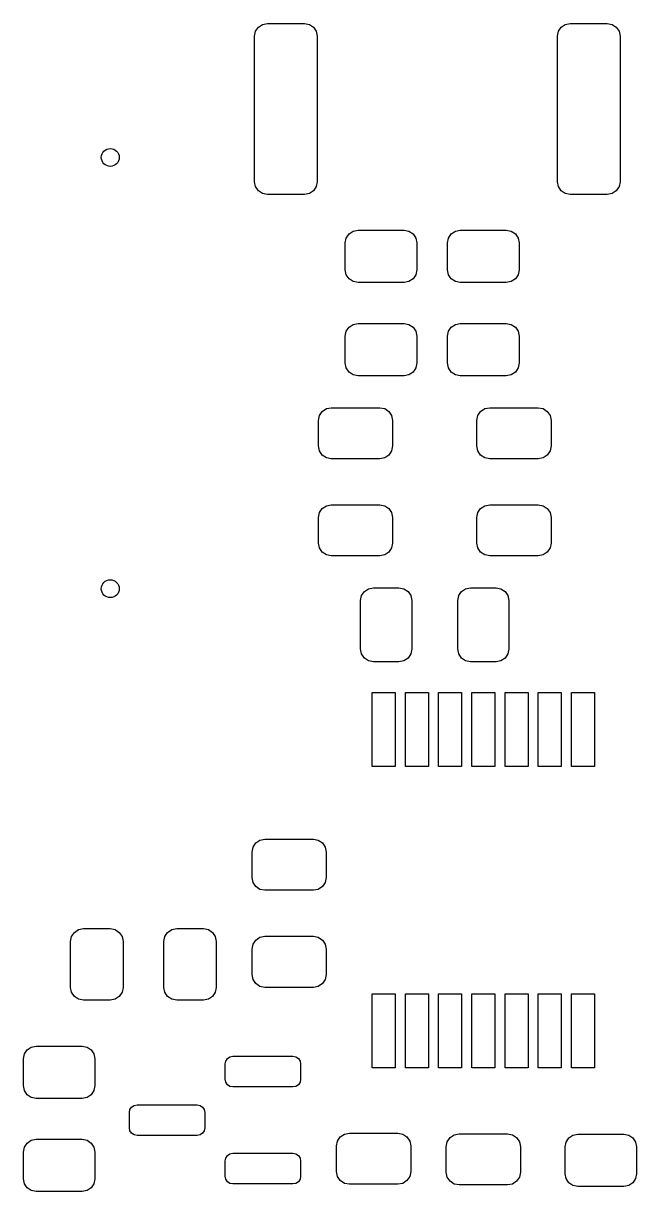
# Model space of a CAD drawing. Header units: inches. Extents: x 0.38 to 5.32, y 0.14 to 3.22.
# Drawn here: x 2.984 to 3.456, y 2.32 to 3.221 of the extents above; entities that cross this region are included whole.
import ezdxf

# ---------------------------------------------------------------- set-up
doc = ezdxf.new("R2010")
doc.units = ezdxf.units.IN
doc.header["$MEASUREMENT"] = 0
doc.layers.add('BLACK', color=250, linetype='CONTINUOUS')

msp = doc.modelspace()

# ---------------------------------------------------------------- linework, layer by layer
at = {"layer": 'BLACK', "linetype": 'CONTINUOUS'}
for p, q in [((3.1626, 3.21444), (3.16473, 3.21763)), ((3.16473, 3.21763), (3.16793, 3.21976)), ((3.16793, 3.21976), (3.17169, 3.22051)), ((3.17169, 3.22051), (3.20024, 3.22051)), ((3.20024, 3.22051), (3.204, 3.21976)), ((3.204, 3.21976), (3.2072, 3.21763)), ((3.2072, 3.21763), (3.20933, 3.21444)), ((3.39587, 3.21444), (3.398, 3.21763)), ((3.398, 3.21763), (3.40119, 3.21976)), ((3.40119, 3.21976), (3.40496, 3.22051)), ((3.40496, 3.22051), (3.4335, 3.22051)), ((3.4335, 3.22051), (3.43727, 3.21976)), ((3.43727, 3.21976), (3.44046, 3.21763)), ((3.44046, 3.21763), (3.4426, 3.21444)), ((3.16185, 3.21067), (3.1626, 3.21444)), ((3.16185, 3.09846), (3.16185, 3.21067)), ((3.20933, 3.21444), (3.21008, 3.21067)), ((3.21008, 3.21067), (3.21008, 3.09846)), ((3.39512, 3.21067), (3.39587, 3.21444)), ((3.39512, 3.09846), (3.39512, 3.21067)), ((3.4426, 3.21444), (3.44335, 3.21067)), ((3.44335, 3.21067), (3.44335, 3.09846)), ((3.1626, 3.0947), (3.16185, 3.09846)), ((3.21008, 3.09846), (3.20933, 3.0947)), ((3.39587, 3.0947), (3.39512, 3.09846)), ((3.44335, 3.09846), (3.4426, 3.0947)), ((3.16473, 3.0915), (3.1626, 3.0947)), ((3.16793, 3.08937), (3.16473, 3.0915)), ((3.17169, 3.08862), (3.16793, 3.08937)), ((3.204, 3.08937), (3.20024, 3.08862)), ((3.2072, 3.0915), (3.204, 3.08937)), ((3.20933, 3.0947), (3.2072, 3.0915)), ((3.398, 3.0915), (3.39587, 3.0947)), ((3.40119, 3.08937), (3.398, 3.0915)), ((3.40496, 3.08862), (3.40119, 3.08937)), ((3.43727, 3.08937), (3.4335, 3.08862)), ((3.44046, 3.0915), (3.43727, 3.08937)), ((3.4426, 3.0947), (3.44046, 3.0915)), ((3.20024, 3.08862), (3.17169, 3.08862)), ((3.4335, 3.08862), (3.40496, 3.08862)), ((3.23173, 3.05122), (3.23248, 3.05499)), ((3.23248, 3.05499), (3.23462, 3.05818)), ((3.23462, 3.05818), (3.23781, 3.06031)), ((3.23781, 3.06031), (3.24157, 3.06106)), ((3.24157, 3.06106), (3.27701, 3.06106)), ((3.27701, 3.06106), (3.28077, 3.06031)), ((3.28077, 3.06031), (3.28397, 3.05818)), ((3.28397, 3.05818), (3.2861, 3.05499)), ((3.2861, 3.05499), (3.28685, 3.05122)), ((3.31047, 3.05122), (3.31122, 3.05499)), ((3.31122, 3.05499), (3.31336, 3.05818)), ((3.31336, 3.05818), (3.31655, 3.06031)), ((3.31655, 3.06031), (3.32031, 3.06106)), ((3.32031, 3.06106), (3.35575, 3.06106)), ((3.35575, 3.06106), (3.35951, 3.06031)), ((3.35951, 3.06031), (3.36271, 3.05818)), ((3.36271, 3.05818), (3.36484, 3.05499)), ((3.36484, 3.05499), (3.36559, 3.05122)), ((3.23173, 3.03055), (3.23173, 3.05122)), ((3.28685, 3.05122), (3.28685, 3.03055)), ((3.31047, 3.03055), (3.31047, 3.05122)), ((3.36559, 3.05122), (3.36559, 3.03055)), ((3.23248, 3.02678), (3.23173, 3.03055)), ((3.23462, 3.02359), (3.23248, 3.02678)), ((3.2861, 3.02678), (3.28397, 3.02359)), ((3.28685, 3.03055), (3.2861, 3.02678)), ((3.31122, 3.02678), (3.31047, 3.03055)), ((3.31336, 3.02359), (3.31122, 3.02678)), ((3.36484, 3.02678), (3.36271, 3.02359)), ((3.36559, 3.03055), (3.36484, 3.02678)), ((3.23781, 3.02146), (3.23462, 3.02359)), ((3.24157, 3.02071), (3.23781, 3.02146)), ((3.27701, 3.02071), (3.24157, 3.02071)), ((3.28077, 3.02146), (3.27701, 3.02071)), ((3.28397, 3.02359), (3.28077, 3.02146)), ((3.31655, 3.02146), (3.31336, 3.02359)), ((3.32031, 3.02071), (3.31655, 3.02146)), ((3.35575, 3.02071), (3.32031, 3.02071)), ((3.35951, 3.02146), (3.35575, 3.02071)), ((3.36271, 3.02359), (3.35951, 3.02146)), ((3.23173, 2.97937), (3.23248, 2.98314)), ((3.23248, 2.98314), (3.23462, 2.98633)), ((3.23462, 2.98633), (3.23781, 2.98846)), ((3.23781, 2.98846), (3.24157, 2.98921)), ((3.24157, 2.98921), (3.27701, 2.98921)), ((3.27701, 2.98921), (3.28077, 2.98846)), ((3.28077, 2.98846), (3.28397, 2.98633)), ((3.28397, 2.98633), (3.2861, 2.98314)), ((3.2861, 2.98314), (3.28685, 2.97937)), ((3.31047, 2.97937), (3.31122, 2.98314)), ((3.31122, 2.98314), (3.31336, 2.98633)), ((3.31336, 2.98633), (3.31655, 2.98846)), ((3.31655, 2.98846), (3.32031, 2.98921)), ((3.32031, 2.98921), (3.35575, 2.98921)), ((3.35575, 2.98921), (3.35951, 2.98846)), ((3.35951, 2.98846), (3.36271, 2.98633)), ((3.36271, 2.98633), (3.36484, 2.98314)), ((3.36484, 2.98314), (3.36559, 2.97937)), ((3.23173, 2.9587), (3.23173, 2.97937)), ((3.28685, 2.97937), (3.28685, 2.9587)), ((3.31047, 2.9587), (3.31047, 2.97937)), ((3.36559, 2.97937), (3.36559, 2.9587)), ((3.23248, 2.95493), (3.23173, 2.9587)), ((3.23462, 2.95174), (3.23248, 2.95493)), ((3.2861, 2.95493), (3.28397, 2.95174)), ((3.28685, 2.9587), (3.2861, 2.95493)), ((3.31122, 2.95493), (3.31047, 2.9587)), ((3.31336, 2.95174), (3.31122, 2.95493)), ((3.36484, 2.95493), (3.36271, 2.95174)), ((3.36559, 2.9587), (3.36484, 2.95493)), ((3.23781, 2.94961), (3.23462, 2.95174)), ((3.24157, 2.94886), (3.23781, 2.94961)), ((3.27701, 2.94886), (3.24157, 2.94886)), ((3.28077, 2.94961), (3.27701, 2.94886)), ((3.28397, 2.95174), (3.28077, 2.94961)), ((3.31655, 2.94961), (3.31336, 2.95174)), ((3.32031, 2.94886), (3.31655, 2.94961)), ((3.35575, 2.94886), (3.32031, 2.94886)), ((3.35951, 2.94961), (3.35575, 2.94886)), ((3.36271, 2.95174), (3.35951, 2.94961)), ((3.21106, 2.91441), (3.21181, 2.91818)), ((3.21181, 2.91818), (3.21395, 2.92137)), ((3.21395, 2.92137), (3.21714, 2.9235)), ((3.21714, 2.9235), (3.22091, 2.92425)), ((3.22091, 2.92425), (3.25831, 2.92425)), ((3.25831, 2.92425), (3.26207, 2.9235)), ((3.26207, 2.9235), (3.26527, 2.92137)), ((3.26527, 2.92137), (3.2674, 2.91818)), ((3.2674, 2.91818), (3.26815, 2.91441)), ((3.33311, 2.91441), (3.33386, 2.91818)), ((3.33386, 2.91818), (3.33599, 2.92137)), ((3.33599, 2.92137), (3.33919, 2.9235)), ((3.33919, 2.9235), (3.34295, 2.92425)), ((3.34295, 2.92425), (3.38035, 2.92425)), ((3.38035, 2.92425), (3.38412, 2.9235)), ((3.38412, 2.9235), (3.38731, 2.92137)), ((3.38731, 2.92137), (3.38945, 2.91818)), ((3.38945, 2.91818), (3.3902, 2.91441)), ((3.21106, 2.89472), (3.21106, 2.91441)), ((3.26815, 2.91441), (3.26815, 2.89472)), ((3.33311, 2.89472), (3.33311, 2.91441)), ((3.3902, 2.91441), (3.3902, 2.89472)), ((3.21181, 2.89096), (3.21106, 2.89472)), ((3.21395, 2.88776), (3.21181, 2.89096)), ((3.2674, 2.89096), (3.26527, 2.88776)), ((3.26815, 2.89472), (3.2674, 2.89096)), ((3.33386, 2.89096), (3.33311, 2.89472)), ((3.33599, 2.88776), (3.33386, 2.89096)), ((3.38945, 2.89096), (3.38731, 2.88776)), ((3.3902, 2.89472), (3.38945, 2.89096)), ((3.21714, 2.88563), (3.21395, 2.88776)), ((3.22091, 2.88488), (3.21714, 2.88563)), ((3.25831, 2.88488), (3.22091, 2.88488)), ((3.26207, 2.88563), (3.25831, 2.88488)), ((3.26527, 2.88776), (3.26207, 2.88563)), ((3.33919, 2.88563), (3.33599, 2.88776)), ((3.34295, 2.88488), (3.33919, 2.88563)), ((3.38035, 2.88488), (3.34295, 2.88488)), ((3.38412, 2.88563), (3.38035, 2.88488)), ((3.38731, 2.88776), (3.38412, 2.88563)), ((3.21181, 2.84337), (3.21395, 2.84657)), ((3.21395, 2.84657), (3.21714, 2.8487)), ((3.21714, 2.8487), (3.22091, 2.84945)), ((3.22091, 2.84945), (3.25831, 2.84945)), ((3.25831, 2.84945), (3.26207, 2.8487)), ((3.26207, 2.8487), (3.26527, 2.84657)), ((3.26527, 2.84657), (3.2674, 2.84337)), ((3.33386, 2.84337), (3.33599, 2.84657)), ((3.33599, 2.84657), (3.33919, 2.8487)), ((3.33919, 2.8487), (3.34295, 2.84945)), ((3.34295, 2.84945), (3.38035, 2.84945)), ((3.38035, 2.84945), (3.38412, 2.8487)), ((3.38412, 2.8487), (3.38731, 2.84657)), ((3.38731, 2.84657), (3.38945, 2.84337)), ((3.21106, 2.83961), (3.21181, 2.84337)), ((3.21106, 2.81992), (3.21106, 2.83961)), ((3.2674, 2.84337), (3.26815, 2.83961)), ((3.26815, 2.83961), (3.26815, 2.81992)), ((3.33311, 2.83961), (3.33386, 2.84337)), ((3.33311, 2.81992), (3.33311, 2.83961)), ((3.38945, 2.84337), (3.3902, 2.83961)), ((3.3902, 2.83961), (3.3902, 2.81992)), ((3.21181, 2.81615), (3.21106, 2.81992)), ((3.26815, 2.81992), (3.2674, 2.81615)), ((3.33386, 2.81615), (3.33311, 2.81992)), ((3.3902, 2.81992), (3.38945, 2.81615)), ((3.21395, 2.81296), (3.21181, 2.81615)), ((3.21714, 2.81083), (3.21395, 2.81296)), ((3.22091, 2.81008), (3.21714, 2.81083)), ((3.25831, 2.81008), (3.22091, 2.81008)), ((3.26207, 2.81083), (3.25831, 2.81008)), ((3.26527, 2.81296), (3.26207, 2.81083)), ((3.2674, 2.81615), (3.26527, 2.81296)), ((3.33599, 2.81296), (3.33386, 2.81615)), ((3.33919, 2.81083), (3.33599, 2.81296)), ((3.34295, 2.81008), (3.33919, 2.81083)), ((3.38035, 2.81008), (3.34295, 2.81008)), ((3.38412, 2.81083), (3.38035, 2.81008)), ((3.38731, 2.81296), (3.38412, 2.81083)), ((3.38945, 2.81615), (3.38731, 2.81296)), ((3.24643, 2.78259), (3.24962, 2.78472)), ((3.24962, 2.78472), (3.25339, 2.78547)), ((3.25339, 2.78547), (3.27307, 2.78547)), ((3.27307, 2.78547), (3.27684, 2.78472)), ((3.27684, 2.78472), (3.28003, 2.78259)), ((3.32123, 2.78259), (3.32442, 2.78472)), ((3.32442, 2.78472), (3.32819, 2.78547)), ((3.32819, 2.78547), (3.34787, 2.78547)), ((3.34787, 2.78547), (3.35164, 2.78472)), ((3.35164, 2.78472), (3.35483, 2.78259)), ((3.24354, 2.77563), (3.24429, 2.7794)), ((3.24354, 2.73823), (3.24354, 2.77563)), ((3.24429, 2.7794), (3.24643, 2.78259)), ((3.28003, 2.78259), (3.28216, 2.7794)), ((3.28216, 2.7794), (3.28291, 2.77563)), ((3.28291, 2.77563), (3.28291, 2.73823)), ((3.31835, 2.77563), (3.3191, 2.7794)), ((3.31835, 2.73823), (3.31835, 2.77563)), ((3.3191, 2.7794), (3.32123, 2.78259)), ((3.35483, 2.78259), (3.35697, 2.7794)), ((3.35697, 2.7794), (3.35772, 2.77563)), ((3.35772, 2.77563), (3.35772, 2.73823)), ((3.24429, 2.73446), (3.24354, 2.73823)), ((3.28291, 2.73823), (3.28216, 2.73446)), ((3.3191, 2.73446), (3.31835, 2.73823)), ((3.35772, 2.73823), (3.35697, 2.73446)), ((3.24643, 2.73127), (3.24429, 2.73446)), ((3.24962, 2.72914), (3.24643, 2.73127)), ((3.25339, 2.72839), (3.24962, 2.72914)), ((3.27684, 2.72914), (3.27307, 2.72839)), ((3.28003, 2.73127), (3.27684, 2.72914)), ((3.28216, 2.73446), (3.28003, 2.73127)), ((3.32123, 2.73127), (3.3191, 2.73446)), ((3.32442, 2.72914), (3.32123, 2.73127)), ((3.32819, 2.72839), (3.32442, 2.72914)), ((3.35164, 2.72914), (3.34787, 2.72839)), ((3.35483, 2.73127), (3.35164, 2.72914)), ((3.35697, 2.73446), (3.35483, 2.73127)), ((3.27307, 2.72839), (3.25339, 2.72839)), ((3.34787, 2.72839), (3.32819, 2.72839)), ((3.2524, 2.64768), (3.2524, 2.70476)), ((3.2524, 2.70476), (3.27012, 2.70476)), ((3.27012, 2.70476), (3.27012, 2.64768)), ((3.27799, 2.64768), (3.27799, 2.70476)), ((3.27799, 2.70476), (3.29571, 2.70476)), ((3.29571, 2.70476), (3.29571, 2.64768)), ((3.30358, 2.64768), (3.30358, 2.70476)), ((3.30358, 2.70476), (3.3213, 2.70476)), ((3.3213, 2.70476), (3.3213, 2.64768)), ((3.32917, 2.64768), (3.32917, 2.70476)), ((3.32917, 2.70476), (3.34689, 2.70476)), ((3.34689, 2.70476), (3.34689, 2.64768)), ((3.35476, 2.64768), (3.35476, 2.70476)), ((3.35476, 2.70476), (3.37248, 2.70476)), ((3.37248, 2.70476), (3.37248, 2.64768)), ((3.38035, 2.64768), (3.38035, 2.70476)), ((3.38035, 2.70476), (3.39807, 2.70476)), ((3.39807, 2.70476), (3.39807, 2.64768)), ((3.40594, 2.64768), (3.40594, 2.70476)), ((3.40594, 2.70476), (3.42366, 2.70476)), ((3.42366, 2.70476), (3.42366, 2.64768)), ((3.27012, 2.64768), (3.2524, 2.64768)), ((3.29571, 2.64768), (3.27799, 2.64768)), ((3.3213, 2.64768), (3.30358, 2.64768)), ((3.34689, 2.64768), (3.32917, 2.64768)), ((3.37248, 2.64768), (3.35476, 2.64768)), ((3.39807, 2.64768), (3.38035, 2.64768)), ((3.42366, 2.64768), (3.40594, 2.64768)), ((3.15988, 2.58173), (3.16063, 2.5855)), ((3.16063, 2.5855), (3.16276, 2.58869)), ((3.16276, 2.58869), (3.16596, 2.59083)), ((3.16596, 2.59083), (3.16972, 2.59157)), ((3.16972, 2.59157), (3.20713, 2.59157)), ((3.20713, 2.59157), (3.21089, 2.59083)), ((3.21089, 2.59083), (3.21409, 2.58869)), ((3.21409, 2.58869), (3.21622, 2.5855)), ((3.21622, 2.5855), (3.21697, 2.58173)), ((3.15988, 2.56205), (3.15988, 2.58173)), ((3.21697, 2.58173), (3.21697, 2.56205)), ((3.16063, 2.55828), (3.15988, 2.56205)), ((3.16276, 2.55509), (3.16063, 2.55828)), ((3.21622, 2.55828), (3.21409, 2.55509)), ((3.21697, 2.56205), (3.21622, 2.55828)), ((3.16596, 2.55295), (3.16276, 2.55509)), ((3.16972, 2.5522), (3.16596, 2.55295)), ((3.20713, 2.5522), (3.16972, 2.5522)), ((3.21089, 2.55295), (3.20713, 2.5522)), ((3.21409, 2.55509), (3.21089, 2.55295)), ((3.023, 2.51979), (3.02619, 2.52193)), ((3.02619, 2.52193), (3.02996, 2.52268)), ((3.02996, 2.52268), (3.05063, 2.52268)), ((3.05063, 2.52268), (3.0544, 2.52193)), ((3.0544, 2.52193), (3.05759, 2.51979)), ((3.09485, 2.51979), (3.09804, 2.52193)), ((3.09804, 2.52193), (3.10181, 2.52268)), ((3.10181, 2.52268), (3.12248, 2.52268)), ((3.12248, 2.52268), (3.12625, 2.52193)), ((3.12625, 2.52193), (3.12944, 2.51979)), ((3.02012, 2.51283), (3.02087, 2.5166)), ((3.02012, 2.4774), (3.02012, 2.51283)), ((3.02087, 2.5166), (3.023, 2.51979)), ((3.05759, 2.51979), (3.05972, 2.5166)), ((3.05972, 2.5166), (3.06047, 2.51283)), ((3.06047, 2.51283), (3.06047, 2.4774)), ((3.09197, 2.51283), (3.09272, 2.5166)), ((3.09197, 2.4774), (3.09197, 2.51283)), ((3.09272, 2.5166), (3.09485, 2.51979)), ((3.12944, 2.51979), (3.13157, 2.5166)), ((3.13157, 2.5166), (3.13232, 2.51283)), ((3.13232, 2.51283), (3.13232, 2.4774)), ((3.16063, 2.5107), (3.16276, 2.51389)), ((3.16276, 2.51389), (3.16596, 2.51602)), ((3.16596, 2.51602), (3.16972, 2.51677)), ((3.16972, 2.51677), (3.20713, 2.51677)), ((3.20713, 2.51677), (3.21089, 2.51602)), ((3.21089, 2.51602), (3.21409, 2.51389)), ((3.21409, 2.51389), (3.21622, 2.5107)), ((3.15988, 2.50693), (3.16063, 2.5107)), ((3.15988, 2.48724), (3.15988, 2.50693)), ((3.21622, 2.5107), (3.21697, 2.50693)), ((3.21697, 2.50693), (3.21697, 2.48724)), ((3.16063, 2.48348), (3.15988, 2.48724)), ((3.21697, 2.48724), (3.21622, 2.48348)), ((3.02087, 2.47363), (3.02012, 2.4774)), ((3.06047, 2.4774), (3.05972, 2.47363)), ((3.09272, 2.47363), (3.09197, 2.4774)), ((3.13232, 2.4774), (3.13157, 2.47363)), ((3.16276, 2.48028), (3.16063, 2.48348)), ((3.16596, 2.47815), (3.16276, 2.48028)), ((3.16972, 2.4774), (3.16596, 2.47815)), ((3.20713, 2.4774), (3.16972, 2.4774)), ((3.21089, 2.47815), (3.20713, 2.4774)), ((3.21409, 2.48028), (3.21089, 2.47815)), ((3.21622, 2.48348), (3.21409, 2.48028)), ((3.023, 2.47044), (3.02087, 2.47363)), ((3.02619, 2.46831), (3.023, 2.47044)), ((3.02996, 2.46756), (3.02619, 2.46831)), ((3.0544, 2.46831), (3.05063, 2.46756)), ((3.05759, 2.47044), (3.0544, 2.46831)), ((3.05972, 2.47363), (3.05759, 2.47044)), ((3.09485, 2.47044), (3.09272, 2.47363)), ((3.09804, 2.46831), (3.09485, 2.47044)), ((3.10181, 2.46756), (3.09804, 2.46831)), ((3.12625, 2.46831), (3.12248, 2.46756)), ((3.12944, 2.47044), (3.12625, 2.46831)), ((3.13157, 2.47363), (3.12944, 2.47044)), ((3.2524, 2.41539), (3.2524, 2.47248)), ((3.2524, 2.47248), (3.27012, 2.47248)), ((3.27012, 2.47248), (3.27012, 2.41539)), ((3.27799, 2.41539), (3.27799, 2.47248)), ((3.27799, 2.47248), (3.29571, 2.47248)), ((3.29571, 2.47248), (3.29571, 2.41539)), ((3.30358, 2.41539), (3.30358, 2.47248)), ((3.30358, 2.47248), (3.3213, 2.47248)), ((3.3213, 2.47248), (3.3213, 2.41539)), ((3.32917, 2.41539), (3.32917, 2.47248)), ((3.32917, 2.47248), (3.34689, 2.47248)), ((3.34689, 2.47248), (3.34689, 2.41539)), ((3.35476, 2.41539), (3.35476, 2.47248)), ((3.35476, 2.47248), (3.37248, 2.47248)), ((3.37248, 2.47248), (3.37248, 2.41539)), ((3.38035, 2.41539), (3.38035, 2.47248)), ((3.38035, 2.47248), (3.39807, 2.47248)), ((3.39807, 2.47248), (3.39807, 2.41539)), ((3.40594, 2.41539), (3.40594, 2.47248)), ((3.40594, 2.47248), (3.42366, 2.47248)), ((3.42366, 2.47248), (3.42366, 2.41539)), ((3.05063, 2.46756), (3.02996, 2.46756)), ((3.12248, 2.46756), (3.10181, 2.46756)), ((2.98978, 2.43138), (2.99354, 2.43213)), ((2.99354, 2.43213), (3.02898, 2.43213)), ((3.02898, 2.43213), (3.03274, 2.43138)), ((2.9837, 2.42228), (2.98445, 2.42605)), ((2.98445, 2.42605), (2.98658, 2.42924)), ((2.98658, 2.42924), (2.98978, 2.43138)), ((3.03274, 2.43138), (3.03594, 2.42924)), ((3.03594, 2.42924), (3.03807, 2.42605)), ((3.03807, 2.42605), (3.03882, 2.42228)), ((3.14094, 2.42252), (3.14286, 2.4238)), ((3.14286, 2.4238), (3.14512, 2.42425)), ((3.14512, 2.42425), (3.19138, 2.42425)), ((3.19138, 2.42425), (3.19364, 2.4238)), ((3.19364, 2.4238), (3.19555, 2.42252)), ((2.9837, 2.40161), (2.9837, 2.42228)), ((3.03882, 2.42228), (3.03882, 2.40161)), ((3.13921, 2.41835), (3.13966, 2.42061)), ((3.13921, 2.40654), (3.13921, 2.41835)), ((3.13966, 2.42061), (3.14094, 2.42252)), ((3.19555, 2.42252), (3.19683, 2.42061)), ((3.19683, 2.42061), (3.19728, 2.41835)), ((3.19728, 2.41835), (3.19728, 2.40654)), ((3.27012, 2.41539), (3.2524, 2.41539)), ((3.29571, 2.41539), (3.27799, 2.41539)), ((3.3213, 2.41539), (3.30358, 2.41539)), ((3.34689, 2.41539), (3.32917, 2.41539)), ((3.37248, 2.41539), (3.35476, 2.41539)), ((3.39807, 2.41539), (3.38035, 2.41539)), ((3.42366, 2.41539), (3.40594, 2.41539)), ((3.13966, 2.40428), (3.13921, 2.40654)), ((3.19728, 2.40654), (3.19683, 2.40428)), ((2.98445, 2.39785), (2.9837, 2.40161)), ((2.98658, 2.39465), (2.98445, 2.39785)), ((3.03807, 2.39785), (3.03594, 2.39465)), ((3.03882, 2.40161), (3.03807, 2.39785)), ((3.14094, 2.40236), (3.13966, 2.40428)), ((3.14286, 2.40108), (3.14094, 2.40236)), ((3.14512, 2.40063), (3.14286, 2.40108)), ((3.19138, 2.40063), (3.14512, 2.40063)), ((3.19364, 2.40108), (3.19138, 2.40063)), ((3.19555, 2.40236), (3.19364, 2.40108)), ((3.19683, 2.40428), (3.19555, 2.40236)), ((2.98978, 2.39252), (2.98658, 2.39465)), ((2.99354, 2.39177), (2.98978, 2.39252)), ((3.02898, 2.39177), (2.99354, 2.39177)), ((3.03274, 2.39252), (3.02898, 2.39177)), ((3.03594, 2.39465), (3.03274, 2.39252)), ((3.06904, 2.3864), (3.0713, 2.38685)), ((3.0713, 2.38685), (3.11756, 2.38685)), ((3.11756, 2.38685), (3.11982, 2.3864)), ((3.06539, 2.38094), (3.06584, 2.3832)), ((3.06539, 2.36913), (3.06539, 2.38094)), ((3.06584, 2.3832), (3.06712, 2.38512)), ((3.06712, 2.38512), (3.06904, 2.3864)), ((3.11982, 2.3864), (3.12173, 2.38512)), ((3.12173, 2.38512), (3.12302, 2.3832)), ((3.12302, 2.3832), (3.12346, 2.38094)), ((3.12346, 2.38094), (3.12346, 2.36913)), ((3.06584, 2.36687), (3.06539, 2.36913)), ((3.12346, 2.36913), (3.12302, 2.36687)), ((2.98978, 2.35953), (2.99354, 2.36028)), ((2.99354, 2.36028), (3.02898, 2.36028)), ((3.02898, 2.36028), (3.03274, 2.35953)), ((3.06712, 2.36496), (3.06584, 2.36687)), ((3.06904, 2.36368), (3.06712, 2.36496)), ((3.0713, 2.36323), (3.06904, 2.36368)), ((3.11756, 2.36323), (3.0713, 2.36323)), ((3.11982, 2.36368), (3.11756, 2.36323)), ((3.12173, 2.36496), (3.11982, 2.36368)), ((3.12302, 2.36687), (3.12173, 2.36496)), ((3.22575, 2.35887), (3.22788, 2.36206)), ((3.22788, 2.36206), (3.23108, 2.3642)), ((3.23108, 2.3642), (3.23484, 2.36494)), ((3.23484, 2.36494), (3.27224, 2.36494)), ((3.27224, 2.36494), (3.27601, 2.3642)), ((3.27601, 2.3642), (3.2792, 2.36206)), ((3.2792, 2.36206), (3.28134, 2.35887)), ((3.31024, 2.35833), (3.31237, 2.36153)), ((3.31237, 2.36153), (3.31556, 2.36366)), ((3.31556, 2.36366), (3.31933, 2.36441)), ((3.31933, 2.36441), (3.35673, 2.36441)), ((3.35673, 2.36441), (3.3605, 2.36366)), ((3.3605, 2.36366), (3.36369, 2.36153)), ((3.36369, 2.36153), (3.36583, 2.35833)), ((3.40177, 2.35814), (3.40391, 2.36133)), ((3.40391, 2.36133), (3.4071, 2.36346)), ((3.4071, 2.36346), (3.41087, 2.36421)), ((3.41087, 2.36421), (3.4463, 2.36421)), ((3.4463, 2.36421), (3.45007, 2.36346)), ((3.45007, 2.36346), (3.45326, 2.36133)), ((3.45326, 2.36133), (3.45539, 2.35814)), ((2.9837, 2.35043), (2.98445, 2.3542)), ((2.98445, 2.3542), (2.98658, 2.35739)), ((2.98658, 2.35739), (2.98978, 2.35953)), ((3.03274, 2.35953), (3.03594, 2.35739)), ((3.03594, 2.35739), (3.03807, 2.3542)), ((3.03807, 2.3542), (3.03882, 2.35043)), ((3.225, 2.3551), (3.22575, 2.35887)), ((3.225, 2.33542), (3.225, 2.3551)), ((3.28134, 2.35887), (3.28209, 2.3551)), ((3.28209, 2.3551), (3.28209, 2.33542)), ((3.30949, 2.35457), (3.31024, 2.35833)), ((3.30949, 2.33488), (3.30949, 2.35457)), ((3.36583, 2.35833), (3.36657, 2.35457)), ((3.36657, 2.35457), (3.36657, 2.33488)), ((3.40102, 2.35437), (3.40177, 2.35814)), ((3.40102, 2.3337), (3.40102, 2.35437)), ((3.45539, 2.35814), (3.45614, 2.35437)), ((3.45614, 2.35437), (3.45614, 2.3337)), ((2.9837, 2.32976), (2.9837, 2.35043)), ((3.03882, 2.35043), (3.03882, 2.32976)), ((3.13921, 2.34354), (3.13966, 2.3458)), ((3.13921, 2.33173), (3.13921, 2.34354)), ((3.13966, 2.3458), (3.14094, 2.34772)), ((3.14094, 2.34772), (3.14286, 2.349)), ((3.14286, 2.349), (3.14512, 2.34945)), ((3.14512, 2.34945), (3.19138, 2.34945)), ((3.19138, 2.34945), (3.19364, 2.349)), ((3.19364, 2.349), (3.19555, 2.34772)), ((3.19555, 2.34772), (3.19683, 2.3458)), ((3.19683, 2.3458), (3.19728, 2.34354)), ((3.19728, 2.34354), (3.19728, 2.33173)), ((3.22575, 2.33165), (3.225, 2.33542)), ((3.28209, 2.33542), (3.28134, 2.33165)), ((3.31024, 2.33112), (3.30949, 2.33488)), ((3.36657, 2.33488), (3.36583, 2.33112)), ((3.40177, 2.32993), (3.40102, 2.3337)), ((3.45614, 2.3337), (3.45539, 2.32993)), ((2.98445, 2.326), (2.9837, 2.32976)), ((2.98658, 2.3228), (2.98445, 2.326)), ((3.03807, 2.326), (3.03594, 2.3228)), ((3.03882, 2.32976), (3.03807, 2.326)), ((3.13966, 2.32947), (3.13921, 2.33173)), ((3.14094, 2.32756), (3.13966, 2.32947)), ((3.14286, 2.32628), (3.14094, 2.32756)), ((3.14512, 2.32583), (3.14286, 2.32628)), ((3.19138, 2.32583), (3.14512, 2.32583)), ((3.19364, 2.32628), (3.19138, 2.32583)), ((3.19555, 2.32756), (3.19364, 2.32628)), ((3.19683, 2.32947), (3.19555, 2.32756)), ((3.19728, 2.33173), (3.19683, 2.32947)), ((3.22788, 2.32846), (3.22575, 2.33165)), ((3.23108, 2.32632), (3.22788, 2.32846)), ((3.23484, 2.32557), (3.23108, 2.32632)), ((3.27224, 2.32557), (3.23484, 2.32557)), ((3.27601, 2.32632), (3.27224, 2.32557)), ((3.2792, 2.32846), (3.27601, 2.32632)), ((3.28134, 2.33165), (3.2792, 2.32846)), ((3.31237, 2.32792), (3.31024, 2.33112)), ((3.31556, 2.32579), (3.31237, 2.32792)), ((3.31933, 2.32504), (3.31556, 2.32579)), ((3.35673, 2.32504), (3.31933, 2.32504)), ((3.3605, 2.32579), (3.35673, 2.32504)), ((3.36369, 2.32792), (3.3605, 2.32579)), ((3.36583, 2.33112), (3.36369, 2.32792)), ((3.40391, 2.32674), (3.40177, 2.32993)), ((3.4071, 2.32461), (3.40391, 2.32674)), ((3.41087, 2.32386), (3.4071, 2.32461)), ((3.4463, 2.32386), (3.41087, 2.32386)), ((3.45007, 2.32461), (3.4463, 2.32386)), ((3.45326, 2.32674), (3.45007, 2.32461)), ((3.45539, 2.32993), (3.45326, 2.32674)), ((2.98978, 2.32067), (2.98658, 2.3228)), ((2.99354, 2.31992), (2.98978, 2.32067)), ((3.02898, 2.31992), (2.99354, 2.31992)), ((3.03274, 2.32067), (3.02898, 2.31992)), ((3.03594, 2.3228), (3.03274, 2.32067))]:
    msp.add_line(p, q, dxfattribs=at)
at = {"layer": 'BLACK'}
for centre in [(3.05063, 3.11717), (3.05063, 2.78469)]:
    msp.add_circle(centre, 0.00689, dxfattribs=at)

doc.saveas('drawing.dxf')
